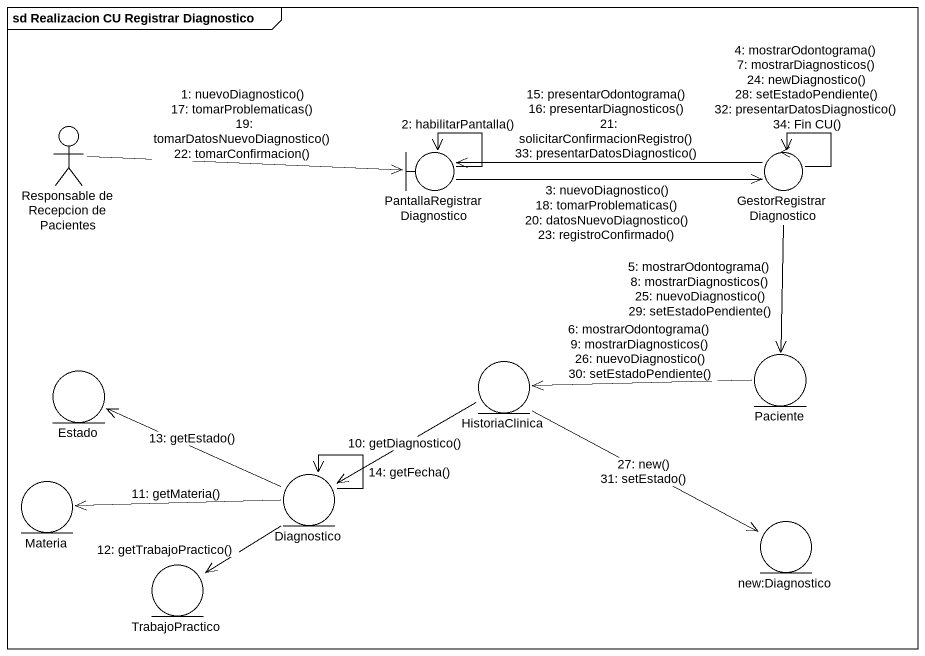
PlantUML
@startuml
mainframe sd Realizacion CU Registrar Diagnostico
actor "Responsable de Recepcion de Pacientes" as Responsable_de_Recepcion_de
boundary PantallaRegistrarDiagnostico
control GestorRegistrarDiagnostico
entity Estado
entity HistoriaClinica
entity Paciente
entity Materia
entity Diagnostico
entity "new:Diagnostico" as new_Diagnostico
entity TrabajoPractico
Responsable_de_Recepcion_de -right-> PantallaRegistrarDiagnostico : 1: nuevoDiagnostico()\n17: tomarProblematicas()\n19: tomarDatosNuevoDiagnostico()\n22: tomarConfirmacion()
PantallaRegistrarDiagnostico --> PantallaRegistrarDiagnostico : 2: habilitarPantalla()
PantallaRegistrarDiagnostico -right-> GestorRegistrarDiagnostico : 3: nuevoDiagnostico()\n18: tomarProblematicas()\n20: datosNuevoDiagnostico()\n23: registroConfirmado()
GestorRegistrarDiagnostico --> GestorRegistrarDiagnostico : 4: mostrarOdontograma()\n7: mostrarDiagnosticos()\n24: newDiagnostico()\n28: setEstadoPendiente()\n32: presentarDatosDiagnostico()\n34: Fin CU()
GestorRegistrarDiagnostico --> Paciente : 5: mostrarOdontograma()\n8: mostrarDiagnosticos()\n25: nuevoDiagnostico()\n29: setEstadoPendiente()
Paciente -left-> HistoriaClinica : 6: mostrarOdontograma()\n9: mostrarDiagnosticos()\n26: nuevoDiagnostico()\n30: setEstadoPendiente()
HistoriaClinica -left-> Diagnostico : 10: getDiagnostico()
Diagnostico -left-> Materia : 11: getMateria()
Diagnostico --> TrabajoPractico : 12: getTrabajoPractico()
Diagnostico -left-> Estado : 13: getEstado()
Diagnostico --> Diagnostico : 14: getFecha()
GestorRegistrarDiagnostico -left-> PantallaRegistrarDiagnostico : 15: presentarOdontograma()\n16: presentarDiagnosticos()\n21: solicitarConfirmacionRegistro()\n33: presentarDatosDiagnostico()
HistoriaClinica -right-> new_Diagnostico : 27: new()\n31: setEstado()
@enduml
